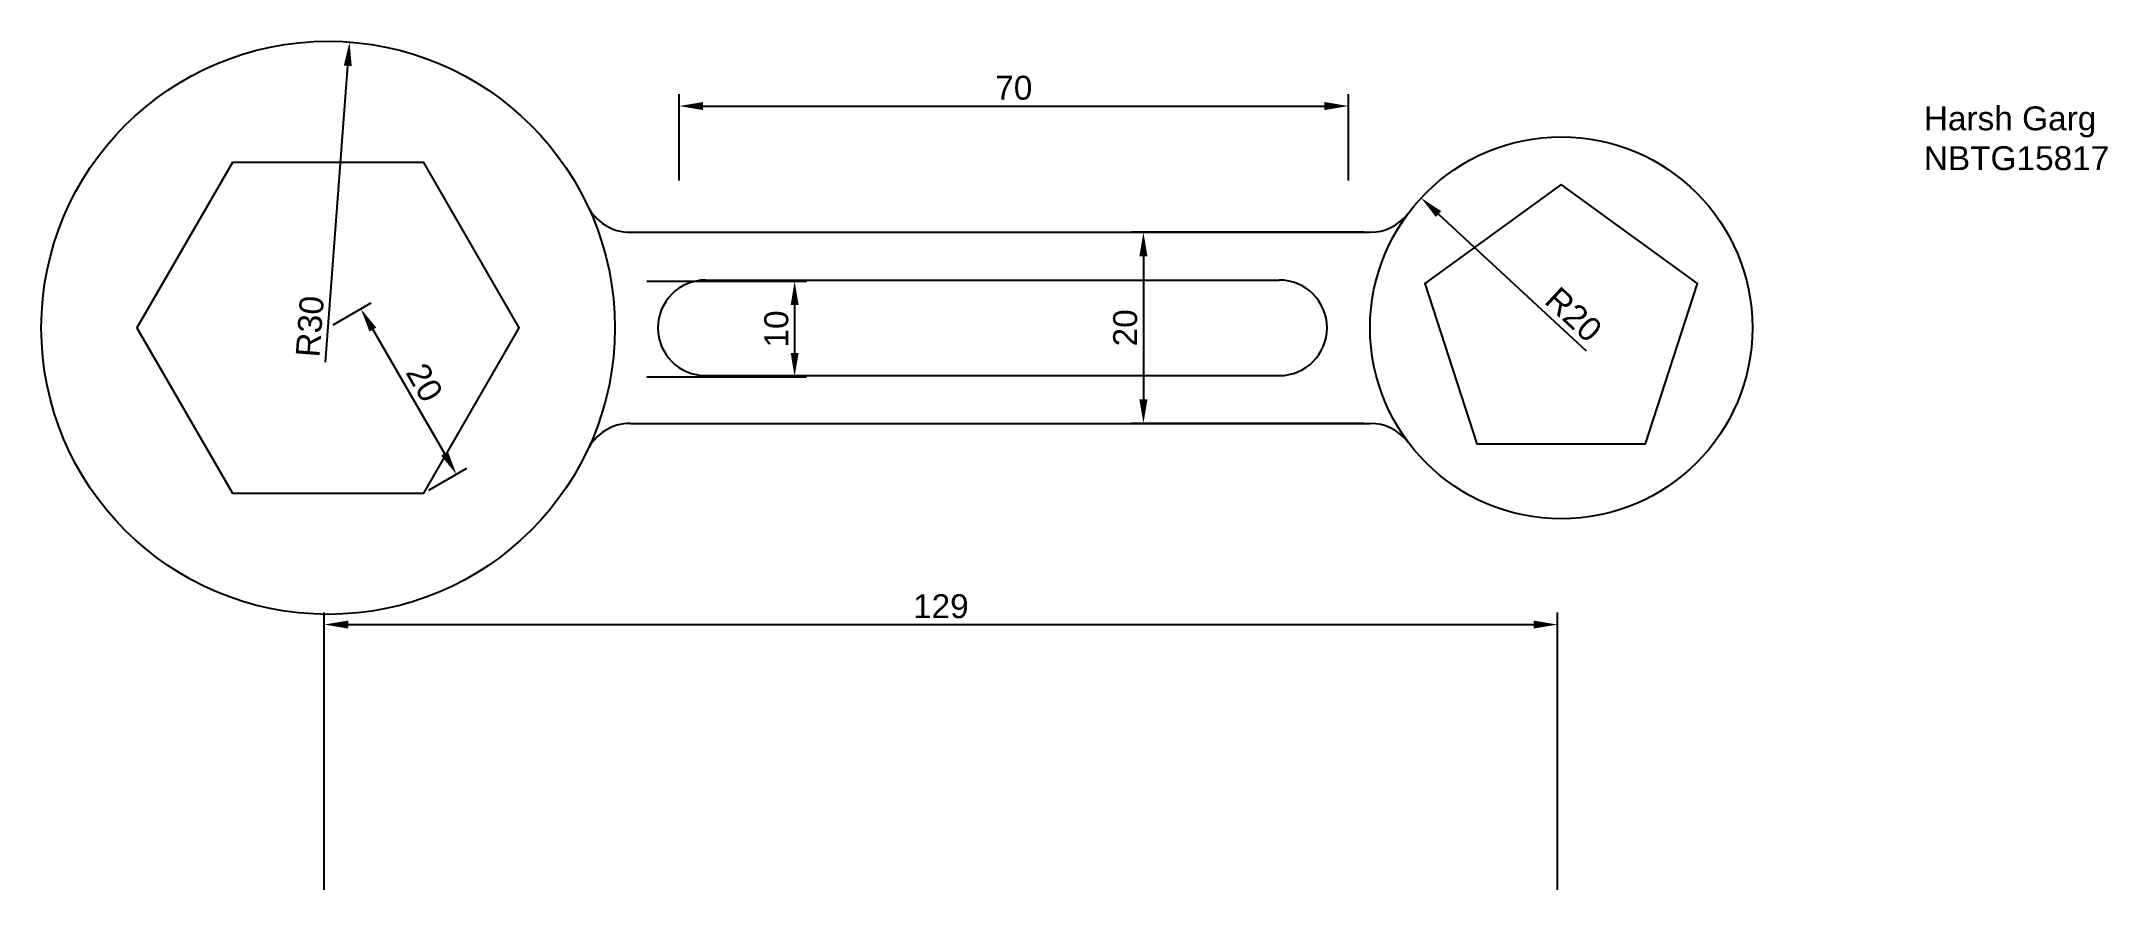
# Model space of a CAD drawing. Header units: millimetres. Extents: x 1940 to 2156, y 1931 to 2020.
import ezdxf

# ---------------------------------------------------------------- set-up
doc = ezdxf.new("R2010")
doc.units = ezdxf.units.MM
doc.styles.get("Standard").update_dxf_attribs({"font": 'arial.ttf'})
doc.dimstyles.new('ISO-25', dxfattribs={"dimtxt": 2.5, "dimasz": 2.5, "dimexe": 1.25, "dimexo": 0.625, "dimtad": 1, "dimtxsty": 'Standard', "dimcen": 2.5, "dimadec": 0, "dimazin": 0, "dimtfac": 1, "dimtmove": 0, "dimatfit": 3, "dimfxl": 1, "dimarcsym": 0})

# ---------------------------------------------------------------- blocks, each defined once
blk = doc.blocks.new('*D1')
at = {"color": 0, "lineweight": -2, "transparency": 16777216}
blk.add_line((1969.73, 1986.4), (1972.06, 2017.42), dxfattribs=at)
at = {"color": 0, "transparency": 16777216}
blk.add_solid([(1971.64, 2017.45), (1972.47, 2017.39), (1972.24, 2019.92)], dxfattribs=at)
at = {"layer": 'Defpoints', "color": 0, "transparency": 16777216}
for p in [(1972.24, 2019.92), (1970, 1990)]:
    blk.add_point(p, dxfattribs=at)
at = {"color": 0, "transparency": 16777216, "insert": (1968.1, 1990.14), "char_height": 2.5, "attachment_point": 5, "rotation": 85.7143}
blk.add_mtext('R30', dxfattribs=at)
blk = doc.blocks.new('*D2')
at = {"color": 0, "lineweight": -2, "transparency": 16777216}
for p, q in [((1970.54, 1990.31), (1974.51, 1992.61)), ((1974.68, 1989.82), (1982.18, 1976.83)), ((1980.54, 1972.99), (1984.51, 1975.29))]:
    blk.add_line(p, q, dxfattribs=at)
at = {"color": 0, "transparency": 16777216}
for points in [[(1975.04, 1990.02), (1974.32, 1989.61), (1973.43, 1991.98)], [(1982.54, 1977.03), (1981.82, 1976.62), (1983.43, 1974.66)]]:
    blk.add_solid(points, dxfattribs=at)
at = {"layer": 'Defpoints', "color": 0, "transparency": 16777216}
for p in [(1970, 1990), (1983.43, 1974.66), (1980, 1972.68)]:
    blk.add_point(p, dxfattribs=at)
at = {"color": 0, "transparency": 16777216, "insert": (1980.08, 1984.27), "char_height": 2.5, "attachment_point": 5, "rotation": 300}
blk.add_mtext('20', dxfattribs=at)
blk = doc.blocks.new('*D3')
at = {"color": 0, "lineweight": -2, "transparency": 16777216}
blk.add_line((2101.64, 1987.55), (2086.17, 2001.9), dxfattribs=at)
at = {"color": 0, "transparency": 16777216}
blk.add_solid([(2086.45, 2002.21), (2085.89, 2001.6), (2084.34, 2003.6)], dxfattribs=at)
at = {"layer": 'Defpoints', "color": 0, "transparency": 16777216}
for p in [(2084.34, 2003.6), (2099, 1990)]:
    blk.add_point(p, dxfattribs=at)
at = {"color": 0, "transparency": 16777216, "insert": (2100.29, 1991.39), "char_height": 2.5, "attachment_point": 5, "rotation": 317.1429}
blk.add_mtext('R20', dxfattribs=at)
blk = doc.blocks.new('*D4')
at = {"color": 0, "lineweight": -2, "transparency": 16777216}
for p, q in [((1969.6, 1931.17), (1969.6, 1960.18)), ((1972.1, 1958.93), (2096.1, 1958.93)), ((2098.6, 1931.17), (2098.6, 1960.18))]:
    blk.add_line(p, q, dxfattribs=at)
at = {"color": 0, "transparency": 16777216}
for points in [[(1972.1, 1959.35), (1972.1, 1958.52), (1969.6, 1958.93)], [(2096.1, 1959.35), (2096.1, 1958.52), (2098.6, 1958.93)]]:
    blk.add_solid(points, dxfattribs=at)
at = {"layer": 'Defpoints', "color": 0, "transparency": 16777216}
for p in [(2098.6, 1958.93), (1969.6, 1930.54), (2098.6, 1930.54)]:
    blk.add_point(p, dxfattribs=at)
at = {"color": 0, "transparency": 16777216, "insert": (2034.1, 1960.84), "char_height": 2.5, "attachment_point": 5}
blk.add_mtext('129', dxfattribs=at)
blk = doc.blocks.new('*D5')
at = {"color": 0, "lineweight": -2, "transparency": 16777216}
for p, q in [((2006.73, 2005.41), (2006.73, 2014.47)), ((2009.23, 2013.22), (2074.23, 2013.22)), ((2076.73, 2005.41), (2076.73, 2014.47))]:
    blk.add_line(p, q, dxfattribs=at)
at = {"color": 0, "transparency": 16777216}
for points in [[(2009.23, 2013.64), (2009.23, 2012.8), (2006.73, 2013.22)], [(2074.23, 2013.64), (2074.23, 2012.8), (2076.73, 2013.22)]]:
    blk.add_solid(points, dxfattribs=at)
at = {"layer": 'Defpoints', "color": 0, "transparency": 16777216}
for p in [(2076.73, 2013.22), (2006.73, 2004.78), (2076.73, 2004.78)]:
    blk.add_point(p, dxfattribs=at)
at = {"color": 0, "transparency": 16777216, "insert": (2041.73, 2015.12), "char_height": 2.5, "attachment_point": 5}
blk.add_mtext('70', dxfattribs=at)
blk = doc.blocks.new('*D6')
at = {"color": 0, "lineweight": -2, "transparency": 16777216}
for p, q in [((2078.38, 2000), (2054.04, 2000)), ((2055.29, 1997.5), (2055.29, 1982.5)), ((2078.38, 1980), (2054.04, 1980))]:
    blk.add_line(p, q, dxfattribs=at)
at = {"color": 0, "transparency": 16777216}
for points in [[(2054.87, 1997.5), (2055.71, 1997.5), (2055.29, 2000)], [(2054.87, 1982.5), (2055.71, 1982.5), (2055.29, 1980)]]:
    blk.add_solid(points, dxfattribs=at)
at = {"layer": 'Defpoints', "color": 0, "transparency": 16777216}
for p in [(2079, 2000), (2055.29, 1980), (2079, 1980)]:
    blk.add_point(p, dxfattribs=at)
at = {"color": 0, "transparency": 16777216, "insert": (2053.39, 1990), "char_height": 2.5, "attachment_point": 5, "rotation": 90}
blk.add_mtext('20', dxfattribs=at)
blk = doc.blocks.new('*D7')
at = {"color": 0, "lineweight": -2, "transparency": 16777216}
for p, q in [((2003.34, 1994.88), (2020.05, 1994.88)), ((2018.8, 1992.38), (2018.8, 1987.38)), ((2003.34, 1984.88), (2020.05, 1984.88))]:
    blk.add_line(p, q, dxfattribs=at)
at = {"color": 0, "transparency": 16777216}
for points in [[(2018.39, 1992.38), (2019.22, 1992.38), (2018.8, 1994.88)], [(2018.39, 1987.38), (2019.22, 1987.38), (2018.8, 1984.88)]]:
    blk.add_solid(points, dxfattribs=at)
at = {"layer": 'Defpoints', "color": 0, "transparency": 16777216}
for p in [(2002.72, 1994.88), (2002.72, 1984.88), (2018.8, 1984.88)]:
    blk.add_point(p, dxfattribs=at)
at = {"color": 0, "transparency": 16777216, "insert": (2016.9, 1989.88), "char_height": 2.5, "attachment_point": 5, "rotation": 90}
blk.add_mtext('10', dxfattribs=at)

msp = doc.modelspace()

# ---------------------------------------------------------------- linework, layer by layer
for p, q in [((2001.623, 2000), (2079, 2000)), ((2009.5, 1995), (2069.5, 1995)), ((2009.5, 1985), (2069.5, 1985)), ((2001.623, 1980), (2079, 1980))]:
    msp.add_line(p, q)
for points in [[(1960, 2007.321), (1950, 1990), (1960, 1972.679), (1980, 1972.679), (1990, 1990), (1980, 2007.321)], [(2099, 2005), (2084.734, 1994.635), (2090.183, 1977.865), (2107.817, 1977.865), (2113.266, 1994.635)]]:
    msp.add_lwpolyline(points, close=True)
for centre, radius in [((1970, 1990), 30), ((2099, 1990), 20)]:
    msp.add_circle(centre, radius)
for centre, start, end in [((2001.623, 2005), 205.37693, 270), ((2079, 2005), 270, 323.1301), ((2009.5, 1990), 90, 270), ((2069.5, 1990), 270, 90), ((2001.623, 1975), 90, 154.62307), ((2079, 1975), 36.8699, 90)]:
    msp.add_arc(centre, 5, start, end)

# ---------------------------------------------------------------- texts
at = {"insert": (2136.923, 2013.181), "char_height": 2.5, "attachment_point": 1}
msp.add_mtext_dynamic_manual_height_columns('Harsh Garg\\PNBTG15817', width=22.6153, gutter_width=12.5, heights=[0], dxfattribs=at)

# ---------------------------------------------------------------- dimensions: what is measured, and where the dimension line sits
for center, mpoint, picture, middle in [((1970, 1990), (1972.242, 2019.916), '*D1', (1970, 1990)), ((2099, 1990), (2084.339, 2003.603), '*D3', (2099, 1990))]:
    dim = msp.add_radius_dim(center=center, mpoint=mpoint, dimstyle='ISO-25')
    dim.commit()
    dim.dimension.update_dxf_attribs({"geometry": picture, "text_midpoint": middle, "dimtype": 164})
for base, p1, p2, picture, middle in [((2076.729, 2013.221), (2006.729, 2004.784), (2076.729, 2004.784), '*D5', (2041.729, 2015.123)), ((2098.6, 1958.934), (1969.6, 1930.544), (2098.6, 1930.544), '*D4', (2034.1, 1960.835))]:
    dim = msp.add_linear_dim(base=base, p1=p1, p2=p2, dimstyle='ISO-25')
    dim.commit()
    dim.dimension.update_dxf_attribs({"geometry": picture, "text_midpoint": middle})
for base, p1, p2, picture, middle in [((2055.289, 1980), (2079, 2000), (2079, 1980), '*D6', (2053.388, 1990)), ((2018.803, 1984.88), (2002.718, 1994.88), (2002.718, 1984.88), '*D7', (2016.902, 1989.88))]:
    dim = msp.add_linear_dim(base=base, p1=p1, p2=p2, angle=90, dimstyle='ISO-25')
    dim.commit()
    dim.dimension.update_dxf_attribs({"geometry": picture, "text_midpoint": middle})
dim = msp.add_aligned_dim(p1=(1970, 1990), p2=(1980, 1972.679), distance=3.963, dimstyle='ISO-25')
dim.commit()
dim.dimension.update_dxf_attribs({"geometry": '*D2', "text_midpoint": (1980.079, 1984.272)})

doc.saveas('drawing.dxf')
